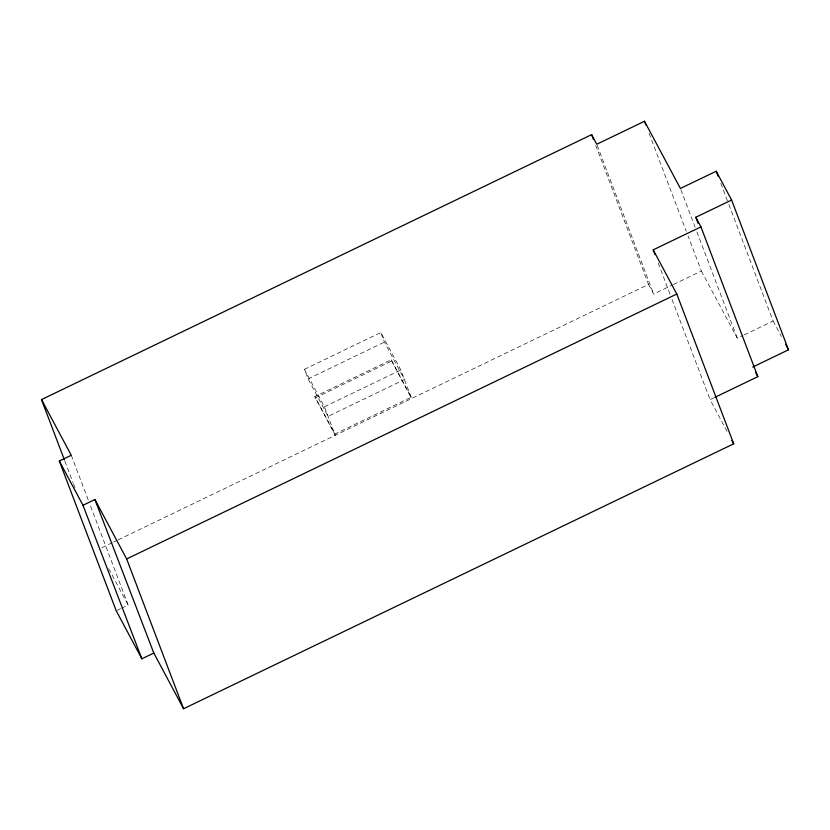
<?xml version="1.0" encoding="UTF-8"?>
<svg xmlns="http://www.w3.org/2000/svg" width="830" height="830" viewBox="0 0 830 830"><rect width="100%" height="100%" fill="white"/><g stroke="black" fill="none" stroke-linecap="round" stroke-linejoin="round"><path stroke-width="0.62" stroke-dasharray="4.15 3.11" d="M304.434 369.319L380.804 332.54L400.817 369.983L411.649 398.514L391.169 359.836L314.798 396.615L335.279 435.294L324.437 406.762L304.434 369.319L308.065 378.895L328.078 416.338L404.449 379.559L384.446 342.116L380.804 332.54M308.065 378.895L384.446 342.116M315.265 397.85L391.646 361.071M324.437 406.762L400.817 369.983M101.903 547.686L112.403 542.623M113.565 542.063L117.072 540.382M118.234 539.811L648.531 284.431L595.764 145.52M648.531 284.431L653.656 294.038L672.29 285.064M673.452 284.503L701.392 271.047L688.091 236.021M117.31 610.278L120.558 608.712M121.647 608.183L128.152 605.049L90.065 504.796M701.392 271.047L737.31 338.246L743.078 335.465M744.24 334.915L773.104 321.013L728.595 203.838M727.038 431.351L710.096 399.635L713.592 397.954M773.104 321.013L781.393 336.513M391.169 359.836L411.182 397.28L334.812 434.059L314.798 396.615M108.72 568.685L128.152 605.049M720.803 183.306L728.138 202.634M680.87 189.676L695.094 227.119M696.93 231.954L737.31 338.246M649.081 133.34L686.254 231.186M658.242 263.141L670.173 294.546M672.01 299.381L710.096 399.635M597.216 145.458L653.656 294.038M71.256 455.265L88.239 499.961M64.906 461.19L73.165 482.936M73.621 484.139L75.001 487.76"/><path stroke-width="1.25" d="M64.439 459.986L41.5 399.583L591.634 134.647L596.76 144.254L644.495 121.263L680.413 188.462L716.207 171.229L731.604 200.03L788.5 349.814L752.696 367.047M141.878 658.802L82.979 505.273L94.911 499.525L153.809 653.054L141.878 658.802L116.221 610.797L59.324 461.013L71.256 455.265L41.5 399.583M698.092 223.312L695.799 217.263L731.604 200.03M655.036 254.686L653.2 249.851L700.935 226.87L695.799 217.263M676.803 294.017L733.699 443.801L183.565 708.737L126.668 558.953L676.803 294.017L653.2 249.851M714.755 397.394L757.832 376.654L700.935 226.87M785.543 344.274L788.5 349.814M755.549 372.39L757.832 376.654M731.884 440.408L733.699 443.801M94.911 499.525L126.668 558.953M59.324 461.013L82.979 505.273M153.809 653.054L183.565 708.737M716.207 171.229L718.043 176.053M644.495 121.263L645.875 124.884M591.634 134.647L593.471 139.482"/></g></svg>
